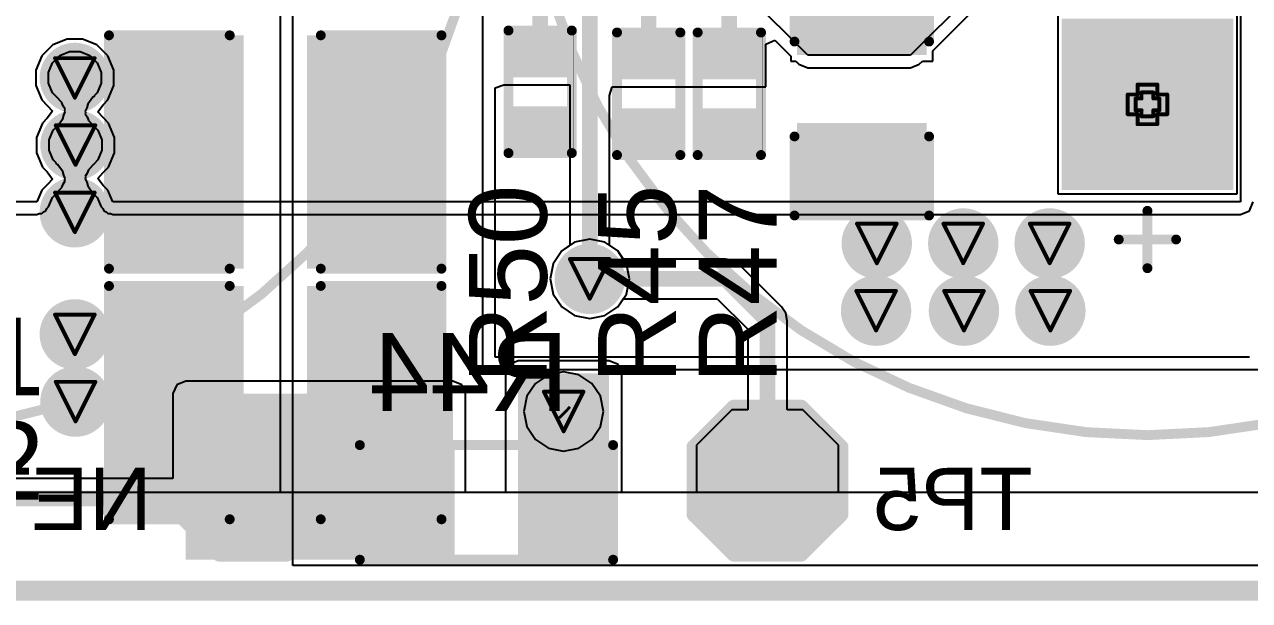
# Model space of a CAD drawing. Header units: inches. Extents: x -3 to 423, y -3 to 110.
# Drawn here: x 10.43 to 26.15, y 59.29 to 66.69 of the extents above; entities that cross this region are included whole.
import ezdxf

# ---------------------------------------------------------------- set-up
doc = ezdxf.new("R2010")
doc.units = ezdxf.units.IN
for name, color, linetype in [('Board Outline', 56, 'Continuous'), ('Bottom Layer', 5, 'Continuous'), ('Bottom Overlay', 54, 'Continuous'), ('Bottom Paste', 16, 'Continuous'), ('Bottom Solder', 6, 'Continuous'), ('Drill Drawing', 1, 'Continuous'), ('Mid Layer', 16, 'Continuous'), ('Mid Layer 2', 76, 'Continuous'), ('Multi-Layer', 9, 'Continuous'), ('Pad Holes', 156, 'Continuous'), ('Top Layer', 1, 'Continuous'), ('Top Overlay', 2, 'Continuous'), ('Top Paste', 8, 'Continuous'), ('Top Solder', 216, 'Continuous'), ('Via Holes', 16, 'Continuous')]:
    doc.layers.add(name, color=color, linetype=linetype)
doc.styles.add('Arial', font='', dxfattribs={"height": 0.2})
doc.styles.get('Arial').set_extended_font_data('Arial')

msp = doc.modelspace()

# ---------------------------------------------------------------- hatches: boundary and pattern name
at = {"layer": 'Bottom Layer'}
for points in [[(23.841, 64.668), (23.841, 66.668), (25.841, 66.668), (25.841, 64.668)], [(16.764, 59.817), (17.932, 59.817), (17.932, 62.211), (16.764, 62.211)], [(12.497, 59.817), (15.926, 59.817), (15.926, 61.951), (12.497, 61.951)], [(12.979, 60.071), (13.741, 60.071), (14.122, 60.452), (14.122, 61.214), (13.741, 61.595), (12.979, 61.595), (12.598, 61.214), (12.598, 60.452)], [(19.583, 60.071), (20.345, 60.071), (20.726, 60.452), (20.726, 61.214), (20.345, 61.595), (19.583, 61.595), (19.202, 61.214), (19.202, 60.452)], [(14.834, 61.189), (15.85, 61.189), (15.85, 59.919), (14.834, 59.919)], [(16.866, 61.189), (17.882, 61.189), (17.882, 59.919), (16.866, 59.919)]]:
    msp.add_hatch(color=5, dxfattribs=at).paths.add_polyline_path(points)
h = msp.add_hatch(color=5, dxfattribs=at)
edge = h.paths.add_edge_path()
edge.add_arc((11.074, 66.008), 0.35, 0, 360)
h = msp.add_hatch(color=5, dxfattribs=at)
edge = h.paths.add_edge_path()
edge.add_arc((11.083, 65.145), 0.35, 0, 360)
h = msp.add_hatch(color=5, dxfattribs=at)
edge = h.paths.add_edge_path()
edge.add_arc((11.074, 64.281), 0.35, 0, 360)
h = msp.add_hatch(color=5, dxfattribs=at)
edge = h.paths.add_edge_path()
edge.add_arc((21.367, 63.881), 0.35, 0, 360)
h = msp.add_hatch(color=5, dxfattribs=at)
edge = h.paths.add_edge_path()
edge.add_arc((22.477, 63.881), 0.35, 0, 360)
h = msp.add_hatch(color=5, dxfattribs=at)
edge = h.paths.add_edge_path()
edge.add_arc((23.586, 63.881), 0.35, 0, 360)
h = msp.add_hatch(color=5, dxfattribs=at)
edge = h.paths.add_edge_path()
edge.add_arc((17.683, 63.426), 0.35, 0, 360)
h = msp.add_hatch(color=5, dxfattribs=at)
edge = h.paths.add_edge_path()
edge.add_arc((21.358, 63.017), 0.35, 0, 360)
h = msp.add_hatch(color=5, dxfattribs=at)
edge = h.paths.add_edge_path()
edge.add_arc((22.486, 63.017), 0.35, 0, 360)
h = msp.add_hatch(color=5, dxfattribs=at)
edge = h.paths.add_edge_path()
edge.add_arc((23.595, 63.017), 0.35, 0, 360)
h = msp.add_hatch(color=5, dxfattribs=at)
edge = h.paths.add_edge_path()
edge.add_arc((11.074, 62.713), 0.35, 0, 360)
h = msp.add_hatch(color=5, dxfattribs=at)
edge = h.paths.add_edge_path()
edge.add_arc((11.083, 61.849), 0.35, 0, 360)
h = msp.add_hatch(color=5, dxfattribs=at)
edge = h.paths.add_edge_path()
edge.add_arc((17.348, 61.722), 0.35, 0, 360)
at = {"layer": 'Bottom Paste'}
for points in [[(12.979, 60.071), (13.741, 60.071), (14.122, 60.452), (14.122, 61.214), (13.741, 61.595), (12.979, 61.595), (12.598, 61.214), (12.598, 60.452)], [(19.583, 60.071), (20.345, 60.071), (20.726, 60.452), (20.726, 61.214), (20.345, 61.595), (19.583, 61.595), (19.202, 61.214), (19.202, 60.452)], [(14.834, 61.189), (15.85, 61.189), (15.85, 59.919), (14.834, 59.919)], [(16.866, 61.189), (17.882, 61.189), (17.882, 59.919), (16.866, 59.919)]]:
    msp.add_hatch(color=16, dxfattribs=at).paths.add_polyline_path(points)
at = {"layer": 'Bottom Solder'}
for points in [[(23.74, 64.567), (23.74, 66.77), (25.943, 66.77), (25.943, 64.567)], [(12.929, 59.969), (13.792, 59.969), (14.224, 60.401), (14.224, 61.265), (13.792, 61.697), (12.929, 61.697), (12.497, 61.265), (12.497, 60.401)], [(19.533, 59.969), (20.396, 59.969), (20.828, 60.401), (20.828, 61.265), (20.396, 61.697), (19.533, 61.697), (19.101, 61.265), (19.101, 60.401)], [(14.732, 61.29), (15.951, 61.29), (15.951, 59.817), (14.732, 59.817)], [(16.764, 61.29), (17.983, 61.29), (17.983, 59.817), (16.764, 59.817)]]:
    msp.add_hatch(color=6, dxfattribs=at).paths.add_polyline_path(points)
h = msp.add_hatch(color=6, dxfattribs=at)
edge = h.paths.add_edge_path()
edge.add_arc((11.074, 66.008), 0.452, 0, 360)
h = msp.add_hatch(color=6, dxfattribs=at)
edge = h.paths.add_edge_path()
edge.add_arc((11.083, 65.145), 0.452, 0, 360)
h = msp.add_hatch(color=6, dxfattribs=at)
edge = h.paths.add_edge_path()
edge.add_arc((11.074, 64.281), 0.452, 0, 360)
h = msp.add_hatch(color=6, dxfattribs=at)
edge = h.paths.add_edge_path()
edge.add_arc((21.367, 63.881), 0.452, 0, 360)
h = msp.add_hatch(color=6, dxfattribs=at)
edge = h.paths.add_edge_path()
edge.add_arc((22.477, 63.881), 0.452, 0, 360)
h = msp.add_hatch(color=6, dxfattribs=at)
edge = h.paths.add_edge_path()
edge.add_arc((23.586, 63.881), 0.452, 0, 360)
h = msp.add_hatch(color=6, dxfattribs=at)
edge = h.paths.add_edge_path()
edge.add_arc((17.683, 63.426), 0.452, 0, 360)
h = msp.add_hatch(color=6, dxfattribs=at)
edge = h.paths.add_edge_path()
edge.add_arc((21.358, 63.017), 0.452, 0, 360)
h = msp.add_hatch(color=6, dxfattribs=at)
edge = h.paths.add_edge_path()
edge.add_arc((22.486, 63.017), 0.452, 0, 360)
h = msp.add_hatch(color=6, dxfattribs=at)
edge = h.paths.add_edge_path()
edge.add_arc((23.595, 63.017), 0.452, 0, 360)
h = msp.add_hatch(color=6, dxfattribs=at)
edge = h.paths.add_edge_path()
edge.add_arc((11.074, 62.713), 0.452, 0, 360)
h = msp.add_hatch(color=6, dxfattribs=at)
edge = h.paths.add_edge_path()
edge.add_arc((11.083, 61.849), 0.452, 0, 360)
h = msp.add_hatch(color=6, dxfattribs=at)
edge = h.paths.add_edge_path()
edge.add_arc((17.348, 61.722), 0.452, 0, 360)
at = {"layer": 'Mid Layer'}
msp.add_hatch(color=16, dxfattribs=at).paths.add_polyline_path([(23.841, 64.668), (23.841, 66.668), (25.841, 66.668), (25.841, 64.668)])
h = msp.add_hatch(color=16, dxfattribs=at)
edge = h.paths.add_edge_path()
edge.add_arc((11.074, 66.008), 0.35, 0, 360)
h = msp.add_hatch(color=16, dxfattribs=at)
edge = h.paths.add_edge_path()
edge.add_arc((11.083, 65.145), 0.35, 0, 360)
h = msp.add_hatch(color=16, dxfattribs=at)
edge = h.paths.add_edge_path()
edge.add_arc((11.074, 64.281), 0.35, 0, 360)
h = msp.add_hatch(color=16, dxfattribs=at)
edge = h.paths.add_edge_path()
edge.add_arc((21.367, 63.881), 0.35, 0, 360)
h = msp.add_hatch(color=16, dxfattribs=at)
edge = h.paths.add_edge_path()
edge.add_arc((22.477, 63.881), 0.35, 0, 360)
h = msp.add_hatch(color=16, dxfattribs=at)
edge = h.paths.add_edge_path()
edge.add_arc((23.586, 63.881), 0.35, 0, 360)
h = msp.add_hatch(color=16, dxfattribs=at)
edge = h.paths.add_edge_path()
edge.add_arc((17.683, 63.426), 0.35, 0, 360)
h = msp.add_hatch(color=16, dxfattribs=at)
edge = h.paths.add_edge_path()
edge.add_arc((21.358, 63.017), 0.35, 0, 360)
h = msp.add_hatch(color=16, dxfattribs=at)
edge = h.paths.add_edge_path()
edge.add_arc((22.486, 63.017), 0.35, 0, 360)
h = msp.add_hatch(color=16, dxfattribs=at)
edge = h.paths.add_edge_path()
edge.add_arc((23.595, 63.017), 0.35, 0, 360)
h = msp.add_hatch(color=16, dxfattribs=at)
edge = h.paths.add_edge_path()
edge.add_arc((11.074, 62.713), 0.35, 0, 360)
h = msp.add_hatch(color=16, dxfattribs=at)
edge = h.paths.add_edge_path()
edge.add_arc((11.083, 61.849), 0.35, 0, 360)
h = msp.add_hatch(color=16, dxfattribs=at)
edge = h.paths.add_edge_path()
edge.add_arc((17.348, 61.722), 0.35, 0, 360)
at = {"layer": 'Mid Layer 2'}
msp.add_hatch(color=76, dxfattribs=at).paths.add_polyline_path([(23.841, 64.668), (23.841, 66.668), (25.841, 66.668), (25.841, 64.668)])
h = msp.add_hatch(color=76, dxfattribs=at)
edge = h.paths.add_edge_path()
edge.add_arc((11.074, 66.008), 0.35, 0, 360)
h = msp.add_hatch(color=76, dxfattribs=at)
edge = h.paths.add_edge_path()
edge.add_arc((11.083, 65.145), 0.35, 0, 360)
h = msp.add_hatch(color=76, dxfattribs=at)
edge = h.paths.add_edge_path()
edge.add_arc((11.074, 64.281), 0.35, 0, 360)
h = msp.add_hatch(color=76, dxfattribs=at)
edge = h.paths.add_edge_path()
edge.add_arc((21.367, 63.881), 0.35, 0, 360)
h = msp.add_hatch(color=76, dxfattribs=at)
edge = h.paths.add_edge_path()
edge.add_arc((22.477, 63.881), 0.35, 0, 360)
h = msp.add_hatch(color=76, dxfattribs=at)
edge = h.paths.add_edge_path()
edge.add_arc((23.586, 63.881), 0.35, 0, 360)
h = msp.add_hatch(color=76, dxfattribs=at)
edge = h.paths.add_edge_path()
edge.add_arc((17.683, 63.426), 0.35, 0, 360)
h = msp.add_hatch(color=76, dxfattribs=at)
edge = h.paths.add_edge_path()
edge.add_arc((21.358, 63.017), 0.35, 0, 360)
h = msp.add_hatch(color=76, dxfattribs=at)
edge = h.paths.add_edge_path()
edge.add_arc((22.486, 63.017), 0.35, 0, 360)
h = msp.add_hatch(color=76, dxfattribs=at)
edge = h.paths.add_edge_path()
edge.add_arc((23.595, 63.017), 0.35, 0, 360)
h = msp.add_hatch(color=76, dxfattribs=at)
edge = h.paths.add_edge_path()
edge.add_arc((11.074, 62.713), 0.35, 0, 360)
h = msp.add_hatch(color=76, dxfattribs=at)
edge = h.paths.add_edge_path()
edge.add_arc((11.083, 61.849), 0.35, 0, 360)
h = msp.add_hatch(color=76, dxfattribs=at)
edge = h.paths.add_edge_path()
edge.add_arc((17.348, 61.722), 0.35, 0, 360)
at = {"layer": 'Multi-Layer'}
msp.add_hatch(color=9, dxfattribs=at).paths.add_polyline_path([(23.841, 64.668), (23.841, 66.668), (25.841, 66.668), (25.841, 64.668)])
at = {"layer": 'Pad Holes'}
h = msp.add_hatch(color=7, dxfattribs=at)
edge = h.paths.add_edge_path()
edge.add_arc((24.841, 65.668), 0.51, 0, 360)
at = {"layer": 'Top Layer'}
for points in [[(20.413, 66.374), (20.413, 67.39), (21.937, 67.39), (21.937, 66.374)], [(23.841, 64.668), (23.841, 66.668), (25.841, 66.668), (25.841, 64.668)], [(17.364, 66.071), (16.729, 66.071), (16.729, 66.528), (17.364, 66.528)], [(11.614, 66.453), (13.138, 66.453), (13.138, 63.659), (11.614, 63.659)], [(14.154, 66.453), (15.678, 66.453), (15.678, 63.659), (14.154, 63.659)], [(18.757, 66.045), (18.122, 66.045), (18.122, 66.503), (18.757, 66.503)], [(19.792, 66.045), (19.157, 66.045), (19.157, 66.503), (19.792, 66.503)], [(17.364, 65.131), (16.729, 65.131), (16.729, 65.588), (17.364, 65.588)], [(18.757, 65.106), (18.122, 65.106), (18.122, 65.563), (18.757, 65.563)], [(19.792, 65.106), (19.157, 65.106), (19.157, 65.563), (19.792, 65.563)], [(20.413, 64.342), (20.413, 65.358), (21.937, 65.358), (21.937, 64.342)], [(11.614, 63.233), (13.138, 63.233), (13.138, 60.439), (11.614, 60.439)], [(14.154, 63.233), (15.678, 63.233), (15.678, 60.439), (14.154, 60.439)]]:
    msp.add_hatch(color=1, dxfattribs=at).paths.add_polyline_path(points)
h = msp.add_hatch(color=1, dxfattribs=at)
edge = h.paths.add_edge_path()
edge.add_arc((11.074, 66.008), 0.35, 0, 360)
h = msp.add_hatch(color=1, dxfattribs=at)
edge = h.paths.add_edge_path()
edge.add_arc((11.083, 65.145), 0.35, 0, 360)
h = msp.add_hatch(color=1, dxfattribs=at)
edge = h.paths.add_edge_path()
edge.add_arc((11.074, 64.281), 0.35, 0, 360)
h = msp.add_hatch(color=1, dxfattribs=at)
edge = h.paths.add_edge_path()
edge.add_arc((21.367, 63.881), 0.35, 0, 360)
h = msp.add_hatch(color=1, dxfattribs=at)
edge = h.paths.add_edge_path()
edge.add_arc((22.477, 63.881), 0.35, 0, 360)
h = msp.add_hatch(color=1, dxfattribs=at)
edge = h.paths.add_edge_path()
edge.add_arc((23.586, 63.881), 0.35, 0, 360)
h = msp.add_hatch(color=1, dxfattribs=at)
edge = h.paths.add_edge_path()
edge.add_arc((17.683, 63.426), 0.35, 0, 360)
h = msp.add_hatch(color=1, dxfattribs=at)
edge = h.paths.add_edge_path()
edge.add_arc((21.358, 63.017), 0.35, 0, 360)
h = msp.add_hatch(color=1, dxfattribs=at)
edge = h.paths.add_edge_path()
edge.add_arc((22.486, 63.017), 0.35, 0, 360)
h = msp.add_hatch(color=1, dxfattribs=at)
edge = h.paths.add_edge_path()
edge.add_arc((23.595, 63.017), 0.35, 0, 360)
h = msp.add_hatch(color=1, dxfattribs=at)
edge = h.paths.add_edge_path()
edge.add_arc((11.074, 62.713), 0.35, 0, 360)
h = msp.add_hatch(color=1, dxfattribs=at)
edge = h.paths.add_edge_path()
edge.add_arc((11.083, 61.849), 0.35, 0, 360)
h = msp.add_hatch(color=1, dxfattribs=at)
edge = h.paths.add_edge_path()
edge.add_arc((17.348, 61.722), 0.35, 0, 360)
at = {"layer": 'Top Paste'}
for points in [[(20.413, 66.374), (20.413, 67.39), (21.937, 67.39), (21.937, 66.374)], [(17.364, 66.071), (16.729, 66.071), (16.729, 66.528), (17.364, 66.528)], [(11.614, 66.453), (13.138, 66.453), (13.138, 63.659), (11.614, 63.659)], [(14.154, 66.453), (15.678, 66.453), (15.678, 63.659), (14.154, 63.659)], [(18.757, 66.045), (18.122, 66.045), (18.122, 66.503), (18.757, 66.503)], [(19.792, 66.045), (19.157, 66.045), (19.157, 66.503), (19.792, 66.503)], [(17.364, 65.131), (16.729, 65.131), (16.729, 65.588), (17.364, 65.588)], [(18.757, 65.106), (18.122, 65.106), (18.122, 65.563), (18.757, 65.563)], [(19.792, 65.106), (19.157, 65.106), (19.157, 65.563), (19.792, 65.563)], [(20.413, 64.342), (20.413, 65.358), (21.937, 65.358), (21.937, 64.342)], [(11.614, 63.233), (13.138, 63.233), (13.138, 60.439), (11.614, 60.439)], [(14.154, 63.233), (15.678, 63.233), (15.678, 60.439), (14.154, 60.439)]]:
    msp.add_hatch(color=8, dxfattribs=at).paths.add_polyline_path(points)
at = {"layer": 'Top Solder'}
for points in [[(20.343, 66.304), (20.343, 67.46), (22.007, 67.46), (22.007, 66.304)], [(23.74, 64.567), (23.74, 66.77), (25.943, 66.77), (25.943, 64.567)], [(11.513, 66.555), (13.24, 66.555), (13.24, 63.557), (11.513, 63.557)], [(14.053, 66.555), (15.78, 66.555), (15.78, 63.557), (14.053, 63.557)], [(17.419, 66.016), (16.674, 66.016), (16.674, 66.583), (17.419, 66.583)], [(18.812, 65.99), (18.067, 65.99), (18.067, 66.558), (18.812, 66.558)], [(19.847, 65.99), (19.102, 65.99), (19.102, 66.558), (19.847, 66.558)], [(17.419, 65.076), (16.674, 65.076), (16.674, 65.643), (17.419, 65.643)], [(18.812, 65.051), (18.067, 65.051), (18.067, 65.618), (18.812, 65.618)], [(19.847, 65.051), (19.102, 65.051), (19.102, 65.618), (19.847, 65.618)], [(20.343, 64.272), (20.343, 65.428), (22.007, 65.428), (22.007, 64.272)], [(11.513, 63.335), (13.24, 63.335), (13.24, 60.337), (11.513, 60.337)], [(14.053, 63.335), (15.78, 63.335), (15.78, 60.337), (14.053, 60.337)]]:
    msp.add_hatch(color=216, dxfattribs=at).paths.add_polyline_path(points)
h = msp.add_hatch(color=216, dxfattribs=at)
edge = h.paths.add_edge_path()
edge.add_arc((11.074, 66.008), 0.452, 0, 360)
h = msp.add_hatch(color=216, dxfattribs=at)
edge = h.paths.add_edge_path()
edge.add_arc((11.083, 65.145), 0.452, 0, 360)
h = msp.add_hatch(color=216, dxfattribs=at)
edge = h.paths.add_edge_path()
edge.add_arc((11.074, 64.281), 0.452, 0, 360)
h = msp.add_hatch(color=216, dxfattribs=at)
edge = h.paths.add_edge_path()
edge.add_arc((21.367, 63.881), 0.452, 0, 360)
h = msp.add_hatch(color=216, dxfattribs=at)
edge = h.paths.add_edge_path()
edge.add_arc((22.477, 63.881), 0.452, 0, 360)
h = msp.add_hatch(color=216, dxfattribs=at)
edge = h.paths.add_edge_path()
edge.add_arc((23.586, 63.881), 0.452, 0, 360)
h = msp.add_hatch(color=216, dxfattribs=at)
edge = h.paths.add_edge_path()
edge.add_arc((17.683, 63.426), 0.452, 0, 360)
h = msp.add_hatch(color=216, dxfattribs=at)
edge = h.paths.add_edge_path()
edge.add_arc((21.358, 63.017), 0.452, 0, 360)
h = msp.add_hatch(color=216, dxfattribs=at)
edge = h.paths.add_edge_path()
edge.add_arc((22.486, 63.017), 0.452, 0, 360)
h = msp.add_hatch(color=216, dxfattribs=at)
edge = h.paths.add_edge_path()
edge.add_arc((23.595, 63.017), 0.452, 0, 360)
h = msp.add_hatch(color=216, dxfattribs=at)
edge = h.paths.add_edge_path()
edge.add_arc((11.074, 62.713), 0.452, 0, 360)
h = msp.add_hatch(color=216, dxfattribs=at)
edge = h.paths.add_edge_path()
edge.add_arc((11.083, 61.849), 0.452, 0, 360)
h = msp.add_hatch(color=216, dxfattribs=at)
edge = h.paths.add_edge_path()
edge.add_arc((17.348, 61.722), 0.452, 0, 360)
at = {"layer": 'Via Holes'}
h = msp.add_hatch(color=7, dxfattribs=at)
edge = h.paths.add_edge_path()
edge.add_arc((11.074, 66.008), 0.25, 0, 360)
h = msp.add_hatch(color=7, dxfattribs=at)
edge = h.paths.add_edge_path()
edge.add_arc((11.083, 65.145), 0.25, 0, 360)
h = msp.add_hatch(color=7, dxfattribs=at)
edge = h.paths.add_edge_path()
edge.add_arc((11.074, 64.281), 0.25, 0, 360)
h = msp.add_hatch(color=7, dxfattribs=at)
edge = h.paths.add_edge_path()
edge.add_arc((21.367, 63.881), 0.25, 0, 360)
h = msp.add_hatch(color=7, dxfattribs=at)
edge = h.paths.add_edge_path()
edge.add_arc((22.477, 63.881), 0.25, 0, 360)
h = msp.add_hatch(color=7, dxfattribs=at)
edge = h.paths.add_edge_path()
edge.add_arc((23.586, 63.881), 0.25, 0, 360)
h = msp.add_hatch(color=7, dxfattribs=at)
edge = h.paths.add_edge_path()
edge.add_arc((17.683, 63.426), 0.25, 0, 360)
h = msp.add_hatch(color=7, dxfattribs=at)
edge = h.paths.add_edge_path()
edge.add_arc((21.358, 63.017), 0.25, 0, 360)
h = msp.add_hatch(color=7, dxfattribs=at)
edge = h.paths.add_edge_path()
edge.add_arc((22.486, 63.017), 0.25, 0, 360)
h = msp.add_hatch(color=7, dxfattribs=at)
edge = h.paths.add_edge_path()
edge.add_arc((23.595, 63.017), 0.25, 0, 360)
h = msp.add_hatch(color=7, dxfattribs=at)
edge = h.paths.add_edge_path()
edge.add_arc((11.074, 62.713), 0.25, 0, 360)
h = msp.add_hatch(color=7, dxfattribs=at)
edge = h.paths.add_edge_path()
edge.add_arc((11.083, 61.849), 0.25, 0, 360)
h = msp.add_hatch(color=7, dxfattribs=at)
edge = h.paths.add_edge_path()
edge.add_arc((17.348, 61.722), 0.25, 0, 360)

# ---------------------------------------------------------------- linework, layer by layer
at = {"layer": 'Board Outline', "const_width": 0.254}
msp.add_lwpolyline([(0.02, 59.42), (31.37, 59.42)], dxfattribs=at)
at = {"layer": 'Bottom Layer'}
for p, q in [((26.035, 69.19), (26.035, 64.414)), ((10.975, 66.508), (10.791, 66.432)), ((11.174, 66.508), (10.975, 66.508)), ((11.358, 66.432), (11.174, 66.508)), ((10.791, 66.432), (10.651, 66.292)), ((11.498, 66.292), (11.358, 66.432)), ((10.651, 66.292), (10.574, 66.108)), ((10.737, 66.076), (10.788, 66.2)), ((10.788, 66.2), (10.883, 66.295)), ((10.883, 66.295), (11.007, 66.346)), ((11.007, 66.346), (11.142, 66.346)), ((11.142, 66.346), (11.266, 66.295)), ((11.266, 66.295), (11.361, 66.2)), ((11.361, 66.2), (11.412, 66.076)), ((11.574, 66.108), (11.498, 66.292)), ((10.574, 66.108), (10.574, 65.909)), ((10.737, 65.941), (10.737, 66.076)), ((11.412, 66.076), (11.412, 65.941)), ((11.574, 65.909), (11.574, 66.108)), ((10.574, 65.909), (10.651, 65.725)), ((10.788, 65.817), (10.737, 65.941)), ((11.412, 65.941), (11.361, 65.817)), ((11.498, 65.725), (11.574, 65.909)), ((10.651, 65.725), (10.721, 65.655)), ((10.835, 65.77), (10.788, 65.817)), ((10.837, 65.767), (10.835, 65.77)), ((10.84, 65.765), (10.837, 65.767)), ((10.908, 65.691), (10.84, 65.765)), ((11.307, 65.761), (11.239, 65.669)), ((11.317, 65.767), (11.307, 65.761)), ((11.322, 65.779), (11.317, 65.767)), ((11.361, 65.817), (11.322, 65.779)), ((11.437, 65.664), (11.498, 65.725)), ((10.721, 65.655), (10.789, 65.581)), ((10.789, 65.581), (10.721, 65.489)), ((10.925, 65.646), (10.908, 65.691)), ((10.949, 65.605), (10.925, 65.646)), ((10.931, 65.531), (10.951, 65.574)), ((10.945, 65.589), (10.949, 65.605)), ((10.951, 65.574), (10.945, 65.589)), ((11.227, 65.622), (11.207, 65.579)), ((11.207, 65.579), (11.212, 65.564)), ((11.239, 65.669), (11.227, 65.622)), ((11.369, 65.572), (11.437, 65.664)), ((11.437, 65.498), (11.369, 65.572)), ((10.659, 65.428), (10.583, 65.244)), ((10.721, 65.489), (10.659, 65.428)), ((10.851, 65.393), (10.919, 65.484)), ((10.919, 65.484), (10.931, 65.531)), ((11.212, 65.564), (11.208, 65.548)), ((11.208, 65.548), (11.233, 65.507)), ((11.233, 65.507), (11.25, 65.462)), ((11.25, 65.462), (11.318, 65.388)), ((11.507, 65.428), (11.437, 65.498)), ((11.583, 65.244), (11.507, 65.428)), ((10.746, 65.212), (10.797, 65.336)), ((10.797, 65.336), (10.835, 65.374)), ((10.835, 65.374), (10.84, 65.386)), ((10.84, 65.386), (10.851, 65.393)), ((11.318, 65.388), (11.321, 65.387)), ((11.321, 65.387), (11.322, 65.383)), ((11.322, 65.383), (11.369, 65.336)), ((11.369, 65.336), (11.421, 65.212)), ((10.583, 65.244), (10.583, 65.045)), ((10.746, 65.078), (10.746, 65.212)), ((11.421, 65.212), (11.421, 65.078)), ((11.583, 65.045), (11.583, 65.244)), ((10.583, 65.045), (10.659, 64.862)), ((10.797, 64.954), (10.746, 65.078)), ((10.835, 64.915), (10.797, 64.954)), ((11.369, 64.954), (11.322, 64.906)), ((11.421, 65.078), (11.369, 64.954)), ((11.507, 64.862), (11.583, 65.045)), ((10.659, 64.862), (10.721, 64.8)), ((10.721, 64.8), (10.789, 64.709)), ((10.84, 64.904), (10.835, 64.915)), ((10.851, 64.897), (10.84, 64.904)), ((10.919, 64.805), (10.851, 64.897)), ((10.931, 64.759), (10.919, 64.805)), ((11.233, 64.782), (11.208, 64.741)), ((11.25, 64.827), (11.233, 64.782)), ((11.318, 64.901), (11.25, 64.827)), ((11.321, 64.903), (11.318, 64.901)), ((11.322, 64.906), (11.321, 64.903)), ((11.369, 64.717), (11.437, 64.792)), ((11.437, 64.792), (11.507, 64.862)), ((10.721, 64.634), (10.651, 64.564)), ((10.789, 64.709), (10.721, 64.634)), ((10.908, 64.599), (10.925, 64.644)), ((10.925, 64.644), (10.949, 64.685)), ((10.951, 64.715), (10.931, 64.759)), ((10.945, 64.7), (10.951, 64.715)), ((10.949, 64.685), (10.945, 64.7)), ((11.212, 64.726), (11.207, 64.711)), ((11.207, 64.711), (11.227, 64.667)), ((11.208, 64.741), (11.212, 64.726)), ((11.227, 64.667), (11.239, 64.621)), ((11.437, 64.626), (11.369, 64.717)), ((11.498, 64.564), (11.437, 64.626)), ((10.651, 64.564), (10.588, 64.414)), ((10.738, 64.352), (10.788, 64.472)), ((10.788, 64.472), (10.835, 64.52)), ((10.835, 64.52), (10.837, 64.523)), ((10.837, 64.523), (10.84, 64.525)), ((10.84, 64.525), (10.908, 64.599)), ((11.239, 64.621), (11.307, 64.529)), ((11.307, 64.529), (11.317, 64.522)), ((11.317, 64.522), (11.322, 64.511)), ((11.322, 64.511), (11.361, 64.472)), ((11.361, 64.472), (11.41, 64.352)), ((11.56, 64.414), (11.498, 64.564)), ((10.588, 64.414), (6.553, 64.414)), ((10.703, 64.3), (10.716, 64.329)), ((10.716, 64.329), (10.738, 64.352)), ((11.41, 64.352), (11.433, 64.329)), ((11.433, 64.329), (11.446, 64.3)), ((26.035, 64.414), (11.56, 64.414)), ((26.15, 64.3), (26.197, 64.414)), ((6.553, 64.252), (10.588, 64.252)), ((10.588, 64.252), (10.618, 64.264)), ((10.618, 64.264), (10.651, 64.264)), ((10.651, 64.264), (10.673, 64.287)), ((10.673, 64.287), (10.703, 64.3)), ((11.446, 64.3), (11.475, 64.287)), ((11.475, 64.287), (11.498, 64.264)), ((11.498, 64.264), (11.531, 64.264)), ((11.531, 64.264), (11.56, 64.252)), ((11.56, 64.252), (26.035, 64.252)), ((26.035, 64.252), (26.15, 64.3)), ((17.488, 63.897), (17.323, 63.787)), ((17.683, 63.936), (17.488, 63.897)), ((17.878, 63.897), (17.683, 63.936)), ((18.043, 63.787), (17.878, 63.897)), ((17.323, 63.787), (17.212, 63.621)), ((18.114, 63.681), (18.043, 63.787)), ((19.425, 63.681), (18.114, 63.681)), ((19.522, 63.662), (19.425, 63.681)), ((17.212, 63.621), (17.173, 63.426)), ((19.605, 63.606), (19.522, 63.662)), ((20.145, 63.067), (19.605, 63.606)), ((17.173, 63.426), (17.212, 63.231)), ((17.212, 63.231), (17.323, 63.066)), ((17.323, 63.066), (17.488, 62.955)), ((17.878, 62.955), (18.043, 63.066)), ((18.043, 63.066), (18.114, 63.171)), ((18.114, 63.171), (19.319, 63.171)), ((19.319, 63.171), (19.71, 62.781)), ((20.2, 62.984), (20.145, 63.067)), ((17.488, 62.955), (17.683, 62.916)), ((17.683, 62.916), (17.878, 62.955)), ((20.219, 62.887), (20.2, 62.984)), ((19.71, 62.781), (19.71, 61.745)), ((20.219, 61.745), (20.219, 62.887)), ((16.649, 62.326), (16.602, 62.211)), ((16.764, 62.373), (16.649, 62.326)), ((17.932, 62.373), (16.764, 62.373)), ((18.047, 62.326), (17.932, 62.373)), ((18.095, 62.211), (18.047, 62.326)), ((12.497, 62.113), (12.382, 62.065)), ((15.926, 62.113), (12.497, 62.113)), ((16.041, 62.065), (15.926, 62.113)), ((16.602, 62.211), (16.602, 60.681)), ((18.095, 60.681), (18.095, 62.211)), ((12.382, 62.065), (12.334, 61.951)), ((12.334, 61.951), (12.334, 60.859)), ((16.088, 61.951), (16.041, 62.065)), ((16.088, 60.681), (16.088, 61.951)), ((19.508, 61.745), (19.052, 61.289)), ((19.71, 61.745), (19.508, 61.745)), ((20.42, 61.745), (20.219, 61.745)), ((20.876, 61.289), (20.42, 61.745)), ((19.052, 61.289), (19.052, 60.681)), ((20.876, 60.681), (20.876, 61.289)), ((12.334, 60.859), (5.744, 60.859)), ((16.602, 60.681), (16.088, 60.681)), ((19.052, 60.681), (18.095, 60.681)), ((26.677, 60.681), (20.876, 60.681))]:
    msp.add_line(p, q, dxfattribs=at)
at = {"layer": 'Bottom Layer', "const_width": 0.2}
for points in [[(17.683, 63.426), (19.425, 63.426)], [(19.425, 63.426), (19.964, 62.887)], [(19.964, 60.604), (19.964, 62.887)], [(17.348, 61.722), (17.374, 61.697)], [(17.374, 60.554), (17.374, 61.697)], [(5.639, 60.604), (13.36, 60.604)]]:
    msp.add_lwpolyline(points, dxfattribs=at)
at = {"layer": 'Bottom Layer', "const_width": 0.1}
for points in [[(17.633, 63.426, 1), (17.733, 63.426, 1)], [(19.375, 63.426, 1), (19.475, 63.426, 1)], [(19.375, 63.426, 1), (19.475, 63.426, 1)], [(19.914, 62.887, 1), (20.014, 62.887, 1)], [(19.914, 62.887, 1), (20.014, 62.887, 1)], [(17.298, 61.722, 1), (17.398, 61.722, 1)], [(17.324, 61.697, 1), (17.424, 61.697, 1)], [(17.324, 61.697, 1), (17.424, 61.697, 1)], [(13.31, 60.604, 1), (13.41, 60.604, 1)], [(19.914, 60.604, 1), (20.014, 60.604, 1)], [(17.324, 60.554, 1), (17.424, 60.554, 1)]]:
    msp.add_lwpolyline(points, format="xyb", close=True, dxfattribs=at)
at = {"layer": 'Bottom Overlay'}
for points, const_width in [([(16.398, 69.418, 1), (0.398, 69.418, 1)], 0.127), ([(32.841, 69.418, 1), (16.841, 69.418, 1)], 0.127), ([(24.809, 64.3, 1), (24.873, 64.3, 1)], 0.0635), ([(24.441, 63.932, 1), (24.505, 63.932, 1)], 0.0635), ([(25.178, 63.932, 1), (25.241, 63.932, 1)], 0.0635), ([(24.809, 63.563, 1), (24.873, 63.563, 1)], 0.0635), ([(12.879, 61.773, 1), (12.979, 61.773, 1)], 0.1), ([(12.879, 61.773, 1), (12.979, 61.773, 1)], 0.1), ([(13.742, 61.773, 1), (13.842, 61.773, 1)], 0.1), ([(13.742, 61.773, 1), (13.842, 61.773, 1)], 0.1), ([(19.483, 61.773, 1), (19.583, 61.773, 1)], 0.1), ([(19.483, 61.773, 1), (19.583, 61.773, 1)], 0.1), ([(20.346, 61.773, 1), (20.446, 61.773, 1)], 0.1), ([(20.346, 61.773, 1), (20.446, 61.773, 1)], 0.1), ([(12.371, 61.265, 1), (12.471, 61.265, 1)], 0.1), ([(12.371, 61.265, 1), (12.471, 61.265, 1)], 0.1), ([(14.25, 61.265, 1), (14.35, 61.265, 1)], 0.1), ([(14.25, 61.265, 1), (14.35, 61.265, 1)], 0.1), ([(14.7, 61.29, 1), (14.764, 61.29, 1)], 0.0635), ([(14.7, 61.29, 1), (14.764, 61.29, 1)], 0.0635), ([(17.951, 61.29, 1), (18.015, 61.29, 1)], 0.0635), ([(17.951, 61.29, 1), (18.015, 61.29, 1)], 0.0635), ([(18.975, 61.265, 1), (19.075, 61.265, 1)], 0.1), ([(18.975, 61.265, 1), (19.075, 61.265, 1)], 0.1), ([(20.854, 61.265, 1), (20.954, 61.265, 1)], 0.1), ([(20.854, 61.265, 1), (20.954, 61.265, 1)], 0.1), ([(12.371, 60.401, 1), (12.471, 60.401, 1)], 0.1), ([(12.371, 60.401, 1), (12.471, 60.401, 1)], 0.1), ([(14.25, 60.401, 1), (14.35, 60.401, 1)], 0.1), ([(14.25, 60.401, 1), (14.35, 60.401, 1)], 0.1), ([(18.975, 60.401, 1), (19.075, 60.401, 1)], 0.1), ([(18.975, 60.401, 1), (19.075, 60.401, 1)], 0.1), ([(20.854, 60.401, 1), (20.954, 60.401, 1)], 0.1), ([(20.854, 60.401, 1), (20.954, 60.401, 1)], 0.1), ([(12.879, 59.893, 1), (12.979, 59.893, 1)], 0.1), ([(12.879, 59.893, 1), (12.979, 59.893, 1)], 0.1), ([(13.742, 59.893, 1), (13.842, 59.893, 1)], 0.1), ([(13.742, 59.893, 1), (13.842, 59.893, 1)], 0.1), ([(19.483, 59.893, 1), (19.583, 59.893, 1)], 0.1), ([(19.483, 59.893, 1), (19.583, 59.893, 1)], 0.1), ([(20.346, 59.893, 1), (20.446, 59.893, 1)], 0.1), ([(20.346, 59.893, 1), (20.446, 59.893, 1)], 0.1), ([(14.7, 59.817, 1), (14.764, 59.817, 1)], 0.0635), ([(14.7, 59.817, 1), (14.764, 59.817, 1)], 0.0635), ([(17.951, 59.817, 1), (18.015, 59.817, 1)], 0.0635), ([(17.951, 59.817, 1), (18.015, 59.817, 1)], 0.0635)]:
    msp.add_lwpolyline(points, format="xyb", close=True, dxfattribs=dict(at, const_width=const_width))
for points, const_width in [([(24.841, 63.563), (24.841, 64.3)], 0.127), ([(24.473, 63.932), (25.209, 63.932)], 0.127), ([(12.421, 61.265), (12.929, 61.773)], 0.2), ([(12.929, 61.773), (13.792, 61.773)], 0.2), ([(13.792, 61.773), (14.3, 61.265)], 0.2), ([(19.025, 61.265), (19.533, 61.773)], 0.2), ([(19.533, 61.773), (20.396, 61.773)], 0.2), ([(20.396, 61.773), (20.904, 61.265)], 0.2), ([(12.421, 60.401), (12.421, 61.265)], 0.2), ([(14.3, 60.401), (14.3, 61.265)], 0.2), ([(14.732, 59.817), (14.732, 61.29)], 0.127), ([(14.732, 61.29), (17.983, 61.29)], 0.127), ([(17.983, 59.817), (17.983, 61.29)], 0.127), ([(19.025, 60.401), (19.025, 61.265)], 0.2), ([(20.904, 60.401), (20.904, 61.265)], 0.2), ([(12.421, 60.401), (12.929, 59.893)], 0.2), ([(13.792, 59.893), (14.3, 60.401)], 0.2), ([(19.025, 60.401), (19.533, 59.893)], 0.2), ([(20.396, 59.893), (20.904, 60.401)], 0.2), ([(12.929, 59.893), (13.792, 59.893)], 0.2), ([(19.533, 59.893), (20.396, 59.893)], 0.2), ([(14.732, 59.817), (17.983, 59.817)], 0.127)]:
    msp.add_lwpolyline(points, dxfattribs=dict(at, const_width=const_width))
at = {"layer": 'Drill Drawing', "const_width": 0.0508}
for points in [[(10.82, 66.262), (11.328, 66.262)], [(10.82, 66.262), (11.074, 65.754)], [(11.074, 65.754), (11.328, 66.262)], [(24.714, 65.795), (24.714, 65.922)], [(24.714, 65.922), (24.968, 65.922)], [(24.968, 65.795), (24.968, 65.922)], [(24.587, 65.541), (24.587, 65.795)], [(24.587, 65.795), (24.714, 65.795)], [(24.689, 65.592), (24.689, 65.744)], [(24.689, 65.744), (24.765, 65.744)], [(24.765, 65.744), (24.765, 65.821)], [(24.765, 65.821), (24.917, 65.821)], [(24.917, 65.744), (24.917, 65.821)], [(24.917, 65.744), (24.994, 65.744)], [(24.968, 65.795), (25.095, 65.795)], [(24.994, 65.592), (24.994, 65.744)], [(25.095, 65.541), (25.095, 65.795)], [(24.587, 65.541), (24.714, 65.541)], [(24.689, 65.592), (24.765, 65.592)], [(24.714, 65.414), (24.714, 65.541)], [(24.765, 65.516), (24.765, 65.592)], [(24.917, 65.592), (24.994, 65.592)], [(24.917, 65.516), (24.917, 65.592)], [(24.968, 65.541), (25.095, 65.541)], [(24.968, 65.414), (24.968, 65.541)], [(10.829, 65.399), (11.337, 65.399)], [(10.829, 65.399), (11.083, 64.891)], [(11.083, 64.891), (11.337, 65.399)], [(24.714, 65.414), (24.968, 65.414)], [(24.765, 65.516), (24.917, 65.516)], [(10.82, 64.535), (11.328, 64.535)], [(10.82, 64.535), (11.074, 64.027)], [(11.074, 64.027), (11.328, 64.535)], [(21.113, 64.135), (21.621, 64.135)], [(21.113, 64.135), (21.367, 63.627)], [(21.367, 63.627), (21.621, 64.135)], [(22.223, 64.135), (22.731, 64.135)], [(22.223, 64.135), (22.477, 63.627)], [(22.477, 63.627), (22.731, 64.135)], [(23.332, 64.135), (23.84, 64.135)], [(23.332, 64.135), (23.586, 63.627)], [(23.586, 63.627), (23.84, 64.135)], [(17.429, 63.68), (17.937, 63.68)], [(17.429, 63.68), (17.683, 63.172)], [(17.683, 63.172), (17.937, 63.68)], [(21.104, 63.271), (21.612, 63.271)], [(21.104, 63.271), (21.358, 62.763)], [(21.358, 62.763), (21.612, 63.271)], [(22.232, 63.271), (22.74, 63.271)], [(22.232, 63.271), (22.486, 62.763)], [(22.486, 62.763), (22.74, 63.271)], [(23.341, 63.271), (23.849, 63.271)], [(23.341, 63.271), (23.595, 62.763)], [(23.595, 62.763), (23.849, 63.271)], [(10.82, 62.967), (11.328, 62.967)], [(10.82, 62.967), (11.074, 62.459)], [(11.074, 62.459), (11.328, 62.967)], [(10.829, 62.103), (11.337, 62.103)], [(10.829, 62.103), (11.083, 61.595)], [(11.083, 61.595), (11.337, 62.103)], [(17.094, 61.976), (17.602, 61.976)], [(17.094, 61.976), (17.348, 61.468)], [(17.348, 61.468), (17.602, 61.976)]]:
    msp.add_lwpolyline(points, dxfattribs=at)
at = {"layer": 'Drill Drawing', "const_width": 0.0254}
for points in [[(10.808, 66.262, 1), (10.833, 66.262, 1)], [(10.808, 66.262, 1), (10.833, 66.262, 1)], [(11.316, 66.262, 1), (11.341, 66.262, 1)], [(11.316, 66.262, 1), (11.341, 66.262, 1)], [(24.701, 65.922, 1), (24.727, 65.922, 1)], [(24.701, 65.922, 1), (24.727, 65.922, 1)], [(24.956, 65.922, 1), (24.981, 65.922, 1)], [(24.956, 65.922, 1), (24.981, 65.922, 1)], [(11.062, 65.754, 1), (11.087, 65.754, 1)], [(11.062, 65.754, 1), (11.087, 65.754, 1)], [(24.575, 65.795, 1), (24.6, 65.795, 1)], [(24.575, 65.795, 1), (24.6, 65.795, 1)], [(24.676, 65.744, 1), (24.701, 65.744, 1)], [(24.676, 65.744, 1), (24.701, 65.744, 1)], [(24.701, 65.795, 1), (24.727, 65.795, 1)], [(24.701, 65.795, 1), (24.727, 65.795, 1)], [(24.752, 65.821, 1), (24.778, 65.821, 1)], [(24.752, 65.821, 1), (24.778, 65.821, 1)], [(24.752, 65.744, 1), (24.778, 65.744, 1)], [(24.752, 65.744, 1), (24.778, 65.744, 1)], [(24.905, 65.821, 1), (24.93, 65.821, 1)], [(24.905, 65.821, 1), (24.93, 65.821, 1)], [(24.905, 65.744, 1), (24.93, 65.744, 1)], [(24.905, 65.744, 1), (24.93, 65.744, 1)], [(24.956, 65.795, 1), (24.981, 65.795, 1)], [(24.956, 65.795, 1), (24.981, 65.795, 1)], [(24.981, 65.744, 1), (25.006, 65.744, 1)], [(24.981, 65.744, 1), (25.006, 65.744, 1)], [(25.082, 65.795, 1), (25.108, 65.795, 1)], [(25.082, 65.795, 1), (25.108, 65.795, 1)], [(24.575, 65.541, 1), (24.6, 65.541, 1)], [(24.575, 65.541, 1), (24.6, 65.541, 1)], [(24.676, 65.592, 1), (24.701, 65.592, 1)], [(24.676, 65.592, 1), (24.701, 65.592, 1)], [(24.701, 65.541, 1), (24.727, 65.541, 1)], [(24.701, 65.541, 1), (24.727, 65.541, 1)], [(24.752, 65.592, 1), (24.778, 65.592, 1)], [(24.752, 65.592, 1), (24.778, 65.592, 1)], [(24.905, 65.592, 1), (24.93, 65.592, 1)], [(24.905, 65.592, 1), (24.93, 65.592, 1)], [(24.956, 65.541, 1), (24.981, 65.541, 1)], [(24.956, 65.541, 1), (24.981, 65.541, 1)], [(24.981, 65.592, 1), (25.006, 65.592, 1)], [(24.981, 65.592, 1), (25.006, 65.592, 1)], [(25.082, 65.541, 1), (25.108, 65.541, 1)], [(25.082, 65.541, 1), (25.108, 65.541, 1)], [(10.817, 65.399, 1), (10.842, 65.399, 1)], [(10.817, 65.399, 1), (10.842, 65.399, 1)], [(11.325, 65.399, 1), (11.35, 65.399, 1)], [(11.325, 65.399, 1), (11.35, 65.399, 1)], [(24.701, 65.414, 1), (24.727, 65.414, 1)], [(24.701, 65.414, 1), (24.727, 65.414, 1)], [(24.752, 65.516, 1), (24.778, 65.516, 1)], [(24.752, 65.516, 1), (24.778, 65.516, 1)], [(24.905, 65.516, 1), (24.93, 65.516, 1)], [(24.905, 65.516, 1), (24.93, 65.516, 1)], [(24.956, 65.414, 1), (24.981, 65.414, 1)], [(24.956, 65.414, 1), (24.981, 65.414, 1)], [(11.071, 64.891, 1), (11.096, 64.891, 1)], [(11.071, 64.891, 1), (11.096, 64.891, 1)], [(10.808, 64.535, 1), (10.833, 64.535, 1)], [(10.808, 64.535, 1), (10.833, 64.535, 1)], [(11.316, 64.535, 1), (11.341, 64.535, 1)], [(11.316, 64.535, 1), (11.341, 64.535, 1)], [(21.1, 64.135, 1), (21.126, 64.135, 1)], [(21.1, 64.135, 1), (21.126, 64.135, 1)], [(21.608, 64.135, 1), (21.634, 64.135, 1)], [(21.608, 64.135, 1), (21.634, 64.135, 1)], [(22.21, 64.135, 1), (22.235, 64.135, 1)], [(22.21, 64.135, 1), (22.235, 64.135, 1)], [(22.718, 64.135, 1), (22.743, 64.135, 1)], [(22.718, 64.135, 1), (22.743, 64.135, 1)], [(23.32, 64.135, 1), (23.345, 64.135, 1)], [(23.32, 64.135, 1), (23.345, 64.135, 1)], [(23.828, 64.135, 1), (23.853, 64.135, 1)], [(23.828, 64.135, 1), (23.853, 64.135, 1)], [(11.062, 64.027, 1), (11.087, 64.027, 1)], [(11.062, 64.027, 1), (11.087, 64.027, 1)], [(17.416, 63.68, 1), (17.442, 63.68, 1)], [(17.416, 63.68, 1), (17.442, 63.68, 1)], [(17.924, 63.68, 1), (17.95, 63.68, 1)], [(17.924, 63.68, 1), (17.95, 63.68, 1)], [(21.354, 63.627, 1), (21.38, 63.627, 1)], [(21.354, 63.627, 1), (21.38, 63.627, 1)], [(22.464, 63.627, 1), (22.489, 63.627, 1)], [(22.464, 63.627, 1), (22.489, 63.627, 1)], [(23.574, 63.627, 1), (23.599, 63.627, 1)], [(23.574, 63.627, 1), (23.599, 63.627, 1)], [(21.092, 63.271, 1), (21.117, 63.271, 1)], [(21.092, 63.271, 1), (21.117, 63.271, 1)], [(21.6, 63.271, 1), (21.625, 63.271, 1)], [(21.6, 63.271, 1), (21.625, 63.271, 1)], [(22.219, 63.271, 1), (22.244, 63.271, 1)], [(22.219, 63.271, 1), (22.244, 63.271, 1)], [(22.727, 63.271, 1), (22.752, 63.271, 1)], [(22.727, 63.271, 1), (22.752, 63.271, 1)], [(23.329, 63.271, 1), (23.354, 63.271, 1)], [(23.329, 63.271, 1), (23.354, 63.271, 1)], [(23.837, 63.271, 1), (23.862, 63.271, 1)], [(23.837, 63.271, 1), (23.862, 63.271, 1)], [(17.67, 63.172, 1), (17.696, 63.172, 1)], [(17.67, 63.172, 1), (17.696, 63.172, 1)], [(10.808, 62.967, 1), (10.833, 62.967, 1)], [(10.808, 62.967, 1), (10.833, 62.967, 1)], [(11.316, 62.967, 1), (11.341, 62.967, 1)], [(11.316, 62.967, 1), (11.341, 62.967, 1)], [(21.346, 62.763, 1), (21.371, 62.763, 1)], [(21.346, 62.763, 1), (21.371, 62.763, 1)], [(22.473, 62.763, 1), (22.498, 62.763, 1)], [(22.473, 62.763, 1), (22.498, 62.763, 1)], [(23.583, 62.763, 1), (23.608, 62.763, 1)], [(23.583, 62.763, 1), (23.608, 62.763, 1)], [(11.062, 62.459, 1), (11.087, 62.459, 1)], [(11.062, 62.459, 1), (11.087, 62.459, 1)], [(10.817, 62.103, 1), (10.842, 62.103, 1)], [(10.817, 62.103, 1), (10.842, 62.103, 1)], [(11.325, 62.103, 1), (11.35, 62.103, 1)], [(11.325, 62.103, 1), (11.35, 62.103, 1)], [(17.081, 61.976, 1), (17.107, 61.976, 1)], [(17.081, 61.976, 1), (17.107, 61.976, 1)], [(17.59, 61.976, 1), (17.615, 61.976, 1)], [(17.59, 61.976, 1), (17.615, 61.976, 1)], [(11.071, 61.595, 1), (11.096, 61.595, 1)], [(11.071, 61.595, 1), (11.096, 61.595, 1)], [(17.335, 61.468, 1), (17.361, 61.468, 1)], [(17.335, 61.468, 1), (17.361, 61.468, 1)]]:
    msp.add_lwpolyline(points, format="xyb", close=True, dxfattribs=at)
at = {"layer": 'Mid Layer'}
for p, q in [((23.691, 66.818), (23.691, 64.518)), ((25.991, 64.518), (25.991, 66.818)), ((23.691, 64.518), (25.991, 64.518)), ((17.488, 63.897), (17.323, 63.787)), ((17.683, 63.936), (17.488, 63.897)), ((17.878, 63.897), (17.683, 63.936)), ((18.043, 63.787), (17.878, 63.897)), ((17.323, 63.787), (17.212, 63.621)), ((18.154, 63.621), (18.043, 63.787)), ((17.212, 63.621), (17.173, 63.426)), ((18.193, 63.426), (18.154, 63.621)), ((17.173, 63.426), (17.212, 63.231)), ((18.154, 63.231), (18.193, 63.426)), ((17.212, 63.231), (17.323, 63.066)), ((18.043, 63.066), (18.154, 63.231)), ((17.323, 63.066), (17.488, 62.955)), ((17.878, 62.955), (18.043, 63.066)), ((17.488, 62.955), (17.683, 62.916)), ((17.683, 62.916), (17.878, 62.955)), ((17.153, 62.193), (16.988, 62.082)), ((17.348, 62.232), (17.153, 62.193)), ((17.543, 62.193), (17.348, 62.232)), ((17.709, 62.082), (17.543, 62.193)), ((16.988, 62.082), (16.877, 61.917)), ((17.819, 61.917), (17.709, 62.082)), ((16.877, 61.917), (16.838, 61.722)), ((17.858, 61.722), (17.819, 61.917)), ((16.838, 61.722), (16.877, 61.527)), ((17.819, 61.527), (17.858, 61.722)), ((16.877, 61.527), (16.988, 61.362)), ((17.709, 61.362), (17.819, 61.527)), ((16.988, 61.362), (17.153, 61.251)), ((17.543, 61.251), (17.709, 61.362)), ((17.153, 61.251), (17.348, 61.212)), ((17.348, 61.212), (17.543, 61.251)), ((26.677, 60.681), (0.889, 60.681))]:
    msp.add_line(p, q, dxfattribs=at)
at = {"layer": 'Top Layer'}
for p, q in [((13.873, 59.741), (13.873, 69.367)), ((24.47, 68.971), (21.798, 66.299)), ((22.087, 66.358), (24.537, 68.809)), ((13.711, 68.251), (13.711, 60.681)), ((16.307, 67.92), (16.307, 62.26)), ((20.481, 66.299), (18.958, 67.822)), ((23.691, 66.818), (23.691, 64.518)), ((25.991, 64.518), (25.991, 66.818)), ((19.942, 66.443), (20.059, 66.492)), ((19.942, 65.895), (19.942, 66.443)), ((20.059, 66.492), (20.263, 66.288)), ((22.087, 66.224), (22.087, 66.358)), ((20.263, 66.288), (20.263, 66.224)), ((20.263, 66.224), (20.327, 66.224)), ((20.327, 66.224), (20.366, 66.184)), ((21.798, 66.299), (20.481, 66.299)), ((21.913, 66.184), (21.953, 66.224)), ((21.953, 66.224), (22.087, 66.224)), ((20.366, 66.184), (20.481, 66.137)), ((20.481, 66.137), (21.798, 66.137)), ((21.798, 66.137), (21.913, 66.184)), ((16.469, 65.879), (16.579, 65.921)), ((16.469, 62.422), (16.469, 65.879)), ((16.579, 65.921), (16.579, 65.921)), ((16.579, 65.921), (17.428, 65.921)), ((17.428, 65.921), (17.428, 63.857)), ((17.938, 65.782), (17.972, 65.895)), ((17.972, 65.895), (18.907, 65.895)), ((18.907, 65.895), (18.907, 65.895)), ((18.907, 65.895), (19.007, 65.895)), ((19.007, 65.895), (19.007, 65.895)), ((19.007, 65.895), (19.942, 65.895)), ((17.938, 63.857), (17.938, 65.782)), ((23.691, 64.518), (25.991, 64.518)), ((17.428, 63.857), (17.323, 63.787)), ((18.043, 63.787), (17.938, 63.857)), ((17.323, 63.787), (17.212, 63.621)), ((18.154, 63.621), (18.043, 63.787)), ((17.212, 63.621), (17.173, 63.426)), ((18.193, 63.426), (18.154, 63.621)), ((17.173, 63.426), (17.212, 63.231)), ((18.154, 63.231), (18.193, 63.426)), ((17.212, 63.231), (17.323, 63.066)), ((18.043, 63.066), (18.154, 63.231)), ((17.323, 63.066), (17.488, 62.955)), ((17.878, 62.955), (18.043, 63.066)), ((17.488, 62.955), (17.683, 62.916)), ((17.683, 62.916), (17.878, 62.955)), ((26.152, 62.422), (16.469, 62.422)), ((16.307, 62.26), (26.314, 62.26)), ((13.711, 60.681), (0.889, 60.681)), ((29.54, 59.741), (13.873, 59.741))]:
    msp.add_line(p, q, dxfattribs=at)
at = {"layer": 'Top Layer', "const_width": 0.2}
for points in [[(17.683, 63.426), (17.683, 68.322)], [(17.046, 66.299), (17.046, 67.542)], [(18.439, 66.274), (18.439, 67.399)], [(19.474, 66.274), (19.474, 66.858)]]:
    msp.add_lwpolyline(points, dxfattribs=at)
at = {"layer": 'Top Layer', "const_width": 0.1}
for points in [[(16.996, 66.299, 1), (17.096, 66.299, 1)], [(18.389, 66.274, 1), (18.489, 66.274, 1)], [(19.424, 66.274, 1), (19.524, 66.274, 1)], [(17.633, 63.426, 1), (17.733, 63.426, 1)]]:
    msp.add_lwpolyline(points, format="xyb", close=True, dxfattribs=at)
at = {"layer": 'Top Overlay'}
for points, const_width in [([(20.311, 66.475), (20.311, 67.491)], 0.127), ([(22.039, 66.475), (22.039, 67.491)], 0.127), ([(16.64, 66.617), (17.453, 66.617)], 0.127), ([(16.64, 65.042), (16.64, 66.617)], 0.127), ([(17.453, 65.042), (17.453, 66.617)], 0.127), ([(11.513, 66.555), (13.062, 66.555)], 0.127), ([(11.513, 63.557), (11.513, 66.555)], 0.127), ([(14.23, 66.555), (15.78, 66.555)], 0.127), ([(15.78, 63.557), (15.78, 66.555)], 0.127), ([(17.478, 65.017), (17.478, 66.642)], 0.00323), ([(18.033, 66.592), (18.846, 66.592)], 0.127), ([(18.033, 65.017), (18.033, 66.592)], 0.127), ([(18.846, 65.017), (18.846, 66.592)], 0.127), ([(18.871, 64.991), (18.871, 66.617)], 0.00323), ([(19.068, 66.592), (19.881, 66.592)], 0.127), ([(19.068, 65.017), (19.068, 66.592)], 0.127), ([(19.881, 65.017), (19.881, 66.592)], 0.127), ([(19.906, 64.991), (19.906, 66.617)], 0.00323), ([(20.311, 64.24), (20.311, 65.256)], 0.127), ([(22.039, 64.24), (22.039, 65.256)], 0.127), ([(16.64, 65.042), (17.453, 65.042)], 0.127), ([(18.033, 65.017), (18.846, 65.017)], 0.127), ([(19.068, 65.017), (19.881, 65.017)], 0.127), ([(20.311, 64.24), (22.039, 64.24)], 0.127), ([(11.513, 63.557), (13.062, 63.557)], 0.127), ([(14.23, 63.557), (15.78, 63.557)], 0.127), ([(11.513, 63.335), (13.062, 63.335)], 0.127), ([(11.513, 60.337), (11.513, 63.335)], 0.127), ([(14.23, 63.335), (15.78, 63.335)], 0.127), ([(15.78, 60.337), (15.78, 63.335)], 0.127), ([(11.513, 60.337), (13.062, 60.337)], 0.127), ([(14.23, 60.337), (15.78, 60.337)], 0.127)]:
    msp.add_lwpolyline(points, dxfattribs=dict(at, const_width=const_width))
for points, const_width in [([(16.608, 66.617, 1), (16.672, 66.617, 1)], 0.0635), ([(16.608, 66.617, 1), (16.672, 66.617, 1)], 0.0635), ([(17.421, 66.617, 1), (17.485, 66.617, 1)], 0.0635), ([(17.421, 66.617, 1), (17.485, 66.617, 1)], 0.0635), ([(11.481, 66.555, 1), (11.544, 66.555, 1)], 0.0635), ([(11.481, 66.555, 1), (11.544, 66.555, 1)], 0.0635), ([(13.03, 66.555, 1), (13.094, 66.555, 1)], 0.0635), ([(14.199, 66.555, 1), (14.262, 66.555, 1)], 0.0635), ([(15.748, 66.555, 1), (15.812, 66.555, 1)], 0.0635), ([(15.748, 66.555, 1), (15.812, 66.555, 1)], 0.0635), ([(17.477, 66.642, 1), (17.479, 66.642, 1)], 0.00161), ([(18.001, 66.592, 1), (18.065, 66.592, 1)], 0.0635), ([(18.001, 66.592, 1), (18.065, 66.592, 1)], 0.0635), ([(18.814, 66.592, 1), (18.878, 66.592, 1)], 0.0635), ([(18.814, 66.592, 1), (18.878, 66.592, 1)], 0.0635), ([(18.87, 66.617, 1), (18.872, 66.617, 1)], 0.00161), ([(19.036, 66.592, 1), (19.1, 66.592, 1)], 0.0635), ([(19.036, 66.592, 1), (19.1, 66.592, 1)], 0.0635), ([(19.849, 66.592, 1), (19.913, 66.592, 1)], 0.0635), ([(19.849, 66.592, 1), (19.913, 66.592, 1)], 0.0635), ([(19.905, 66.617, 1), (19.907, 66.617, 1)], 0.00161), ([(20.28, 66.475, 1), (20.343, 66.475, 1)], 0.0635), ([(22.007, 66.475, 1), (22.07, 66.475, 1)], 0.0635), ([(20.28, 65.256, 1), (20.343, 65.256, 1)], 0.0635), ([(22.007, 65.256, 1), (22.07, 65.256, 1)], 0.0635), ([(16.608, 65.042, 1), (16.672, 65.042, 1)], 0.0635), ([(16.608, 65.042, 1), (16.672, 65.042, 1)], 0.0635), ([(17.421, 65.042, 1), (17.485, 65.042, 1)], 0.0635), ([(17.421, 65.042, 1), (17.485, 65.042, 1)], 0.0635), ([(17.477, 65.017, 1), (17.479, 65.017, 1)], 0.00161), ([(18.001, 65.017, 1), (18.065, 65.017, 1)], 0.0635), ([(18.001, 65.017, 1), (18.065, 65.017, 1)], 0.0635), ([(18.814, 65.017, 1), (18.878, 65.017, 1)], 0.0635), ([(18.814, 65.017, 1), (18.878, 65.017, 1)], 0.0635), ([(18.87, 64.991, 1), (18.872, 64.991, 1)], 0.00161), ([(19.036, 65.017, 1), (19.1, 65.017, 1)], 0.0635), ([(19.036, 65.017, 1), (19.1, 65.017, 1)], 0.0635), ([(19.849, 65.017, 1), (19.913, 65.017, 1)], 0.0635), ([(19.849, 65.017, 1), (19.913, 65.017, 1)], 0.0635), ([(19.905, 64.991, 1), (19.907, 64.991, 1)], 0.00161), ([(20.28, 64.24, 1), (20.343, 64.24, 1)], 0.0635), ([(20.28, 64.24, 1), (20.343, 64.24, 1)], 0.0635), ([(22.007, 64.24, 1), (22.07, 64.24, 1)], 0.0635), ([(22.007, 64.24, 1), (22.07, 64.24, 1)], 0.0635), ([(11.481, 63.557, 1), (11.544, 63.557, 1)], 0.0635), ([(11.481, 63.557, 1), (11.544, 63.557, 1)], 0.0635), ([(13.03, 63.557, 1), (13.094, 63.557, 1)], 0.0635), ([(14.199, 63.557, 1), (14.262, 63.557, 1)], 0.0635), ([(15.748, 63.557, 1), (15.812, 63.557, 1)], 0.0635), ([(15.748, 63.557, 1), (15.812, 63.557, 1)], 0.0635), ([(11.481, 63.335, 1), (11.544, 63.335, 1)], 0.0635), ([(11.481, 63.335, 1), (11.544, 63.335, 1)], 0.0635), ([(13.03, 63.335, 1), (13.094, 63.335, 1)], 0.0635), ([(14.199, 63.335, 1), (14.262, 63.335, 1)], 0.0635), ([(15.748, 63.335, 1), (15.812, 63.335, 1)], 0.0635), ([(15.748, 63.335, 1), (15.812, 63.335, 1)], 0.0635), ([(11.481, 60.337, 1), (11.544, 60.337, 1)], 0.0635), ([(11.481, 60.337, 1), (11.544, 60.337, 1)], 0.0635), ([(13.03, 60.337, 1), (13.094, 60.337, 1)], 0.0635), ([(14.199, 60.337, 1), (14.262, 60.337, 1)], 0.0635), ([(15.748, 60.337, 1), (15.812, 60.337, 1)], 0.0635), ([(15.748, 60.337, 1), (15.812, 60.337, 1)], 0.0635)]:
    msp.add_lwpolyline(points, format="xyb", close=True, dxfattribs=dict(at, const_width=const_width))

# ---------------------------------------------------------------- texts
at = {"layer": 'Bottom Overlay', "style": 'Arial', "text_generation_flag": 2}
for s, height, p in [('R44', 1, (17.411, 61.73)), ('NET_R44', 0.8, (12.062, 60.198)), ('TP5', 0.8, (23.368, 60.198))]:
    msp.add_text(s, height=height, rotation=360, dxfattribs=at).set_placement(p)
at = {"layer": 'Top Overlay', "style": 'Arial'}
for s, p in [('R50', (17.132, 62.075)), ('R45', (18.79, 62.075)), ('R47', (20.08, 62.075))]:
    msp.add_text(s, height=1, rotation=90, dxfattribs=at).set_placement(p)
for s, p in [('C41', (8.118, 61.929)), ('C42', (8.118, 60.589))]:
    msp.add_text(s, height=1, dxfattribs=at).set_placement(p)

doc.saveas('drawing.dxf')
